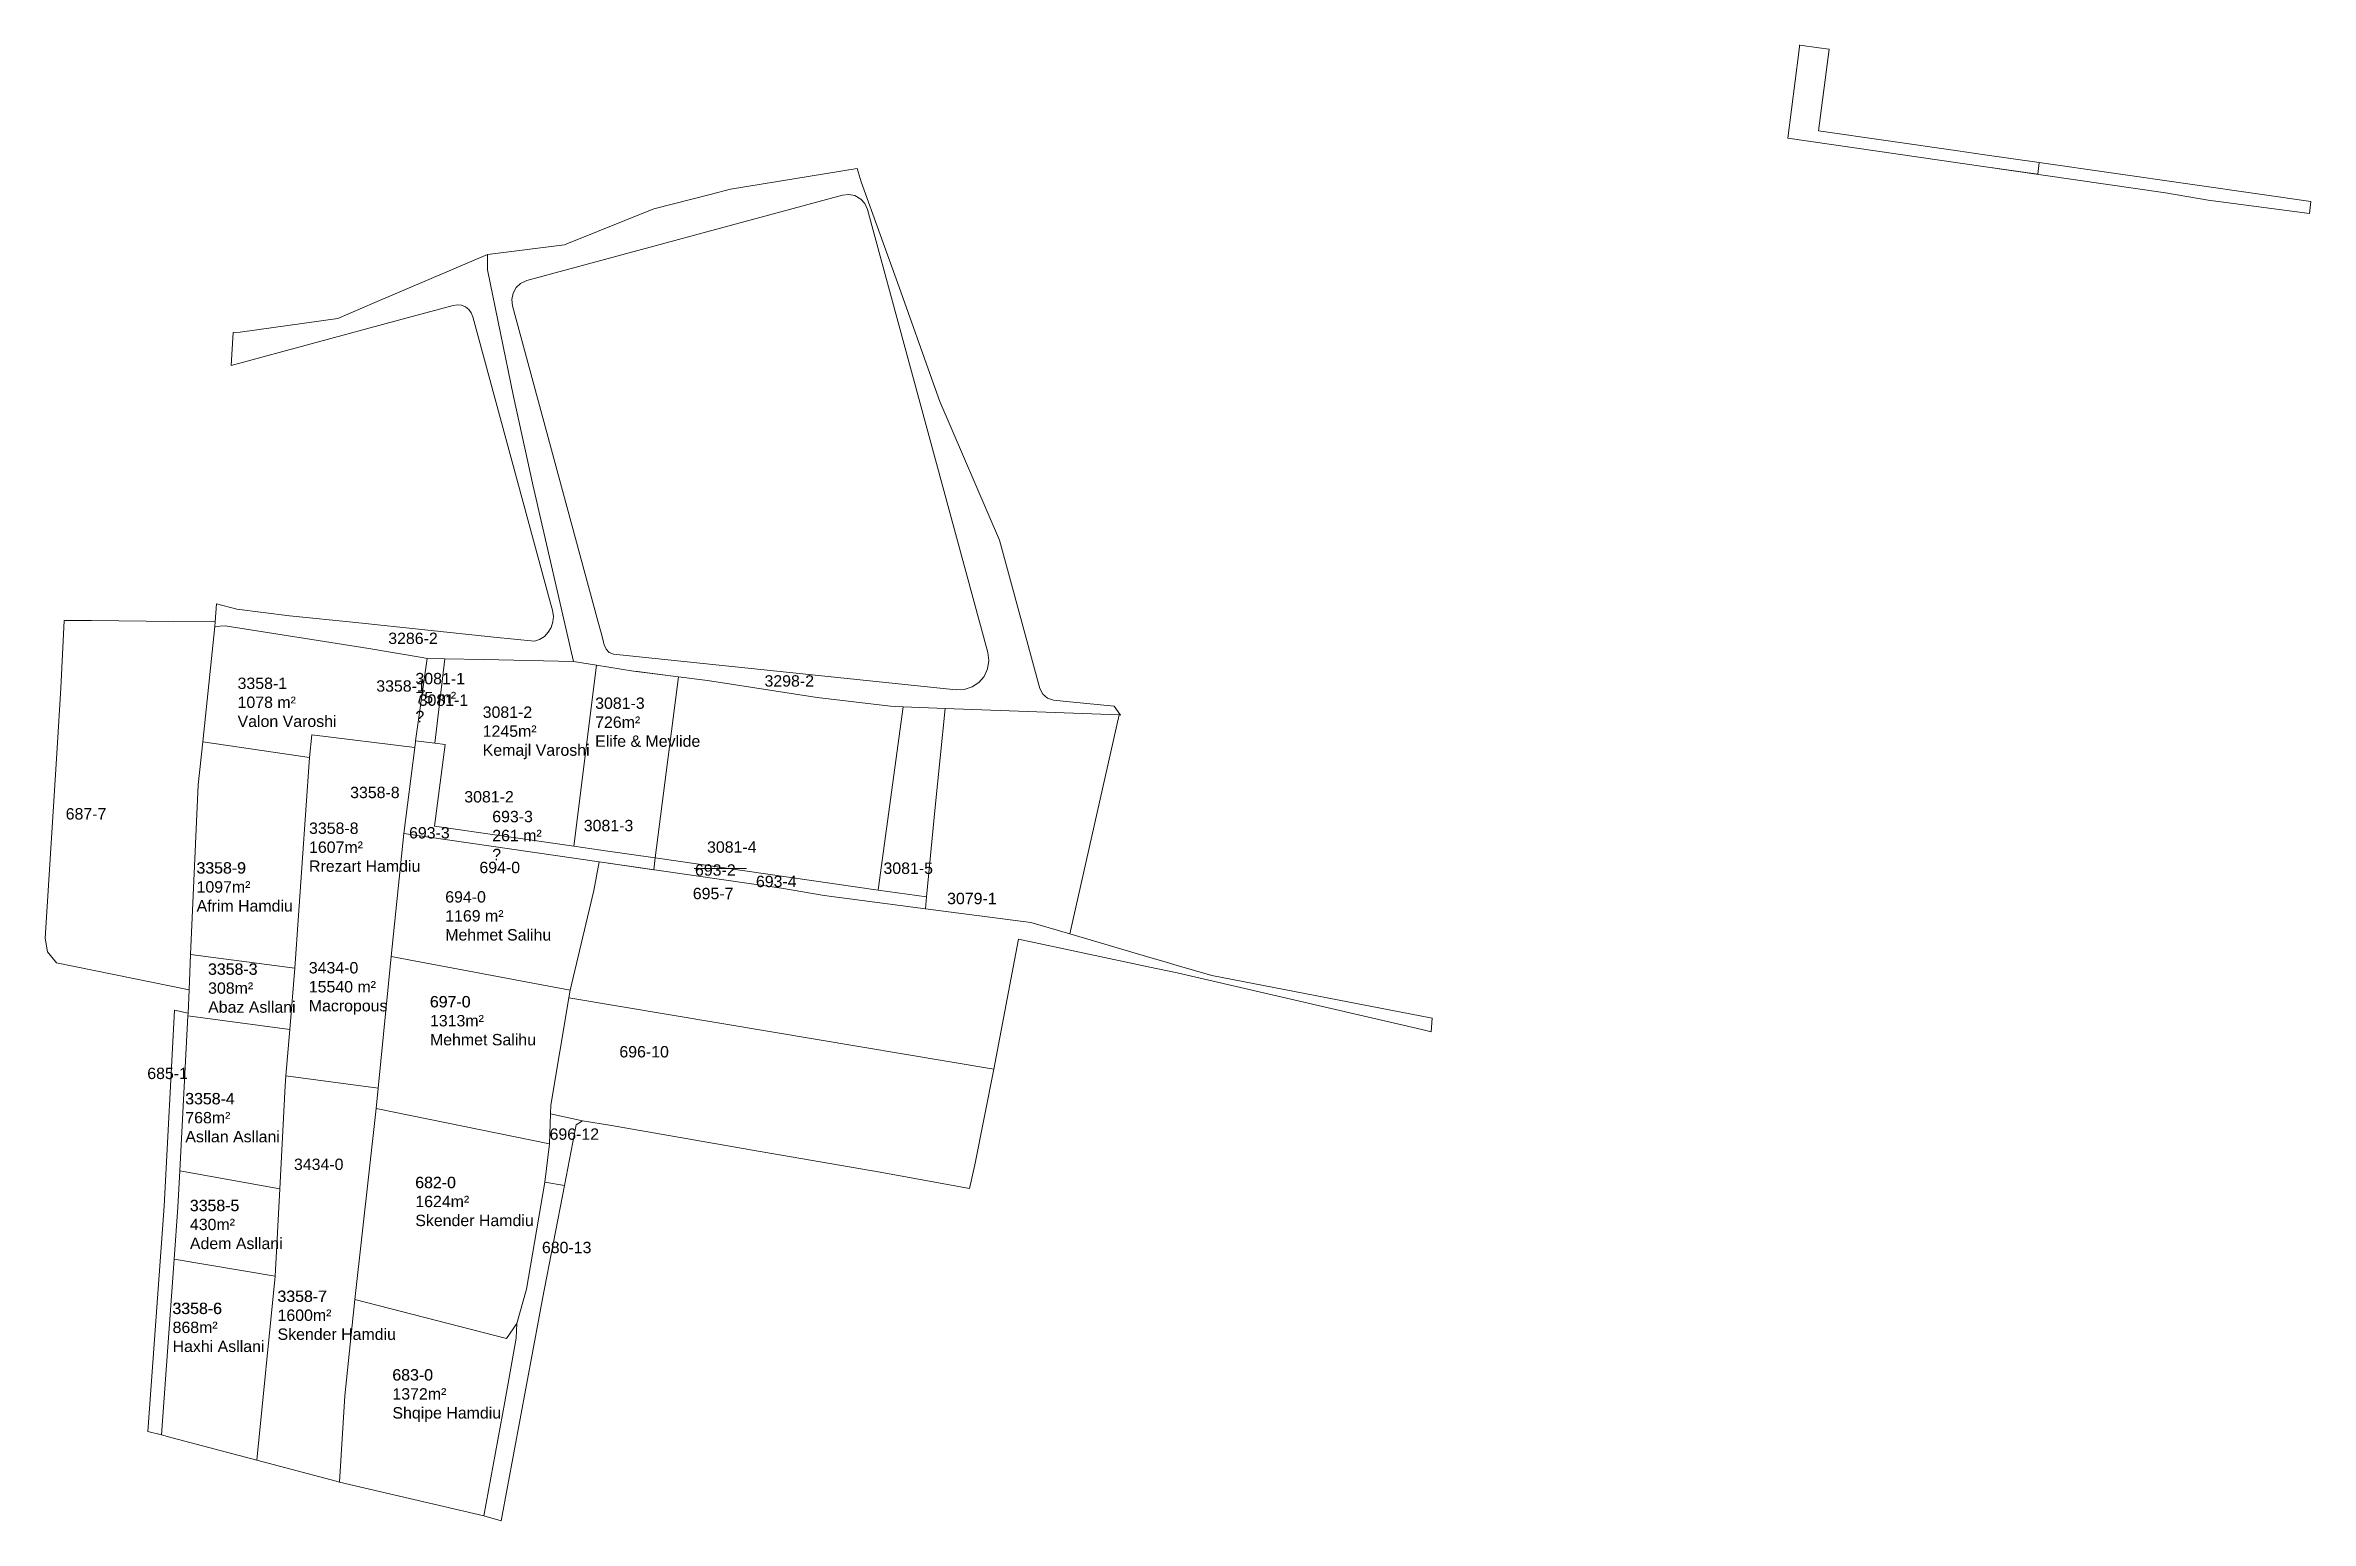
# Model space of a CAD drawing. Header units: metres. Extents: x 7511328 to 7511825, y 4692176 to 4692500.
import ezdxf

# ---------------------------------------------------------------- set-up
doc = ezdxf.new("R2010")
doc.units = ezdxf.units.M
for name, color, linetype, lineweight in [('Ndarjet', 1, 'Continuous', 0), ('nr Parcela baze', 7, 'Continuous', 0), ('Nr Parceles Baze', 7, 'Continuous', 0), ('Nr-Kojshi', 251, 'Continuous', 0), ('Nr-Ri', 1, 'Continuous', 0), ('Parc-Kojshi', 251, 'Continuous', 0), ('Parc-Re', 1, 'Continuous', 0), ('Parcela Baze', 7, 'Continuous', 0)]:
    doc.layers.add(name, color=color, linetype=linetype, lineweight=lineweight)
doc.styles.get("Standard").update_dxf_attribs({"font": 'arial.ttf'})

msp = doc.modelspace()

# ---------------------------------------------------------------- linework, layer by layer
at = {"layer": 'Ndarjet', "flags": 128}
msp.add_lwpolyline([(7511717.28, 4692481.17), (7511719.59, 4692499.09), (7511717.33, 4692499.39), (7511713.14, 4692499.93), (7511713.13, 4692499.87), (7511713.11, 4692499.69), (7511712.96, 4692498.46), (7511710.51, 4692479.52), (7511753.47, 4692473.32), (7511765.45, 4692471.59), (7511765.78, 4692474.18), (7511753.84, 4692475.9), (7511747.9, 4692476.74)], close=True, dxfattribs=at)
for points in [[(7511765.78, 4692474.18), (7511765.45, 4692471.59)], [(7511461.72, 4692321.41), (7511461.39, 4692318.82)], [(7511470.29, 4692319.09), (7511481.8, 4692319.09)]]:
    msp.add_lwpolyline(points, dxfattribs=at)
at = {"layer": 'Parc-Kojshi', "flags": 128}
for points in [[(7511537.36, 4692391.24), (7511540, 4692381.57), (7511546.21, 4692358.67), (7511546.88, 4692357.37), (7511547.92, 4692356.51), (7511549.22, 4692356.11), (7511552.77, 4692355.74), (7511562.53, 4692354.74), (7511563.96, 4692352.81), (7511563.64, 4692352.88), (7511525.4, 4692354.28), (7511516.22, 4692354.63), (7511514.57, 4692354.69), (7511513.4, 4692354.73), (7511497.29, 4692356.64), (7511473.17, 4692360.4), (7511466.85, 4692361.2), (7511465.09, 4692361.42), (7511457.83, 4692362.34), (7511456.97, 4692362.45), (7511448.83, 4692363.77), (7511443.74, 4692364.6), (7511434.9, 4692403.06), (7511430.57, 4692422.81), (7511424.83, 4692450.58), (7511424.84, 4692454), (7511441.75, 4692456.08), (7511442.66, 4692456.45), (7511461.38, 4692463.99), (7511473.81, 4692467.19), (7511478.22, 4692468.32), (7511506.1, 4692472.85), (7511506.99, 4692469.93), (7511515.27, 4692446.82), (7511522.88, 4692425.56), (7511524.26, 4692421.7), (7511537.36, 4692391.24)], [(7511433.5, 4692448.23), (7511432.13, 4692447.59), (7511431.17, 4692446.7), (7511430.48, 4692445.49), (7511430.18, 4692444.1), (7511430.34, 4692442.71), (7511448.97, 4692373.99), (7511449.54, 4692371.88), (7511449.96, 4692370.32), (7511450.37, 4692368.8), (7511450.53, 4692368.2), (7511450.92, 4692367.29), (7511451.63, 4692366.58), (7511452.54, 4692366.19), (7511527.81, 4692358.34), (7511529.61, 4692358.41), (7511531.34, 4692358.97), (7511532.82, 4692359.96), (7511533.97, 4692361.31), (7511534.72, 4692362.96), (7511534.99, 4692364.81), (7511534.76, 4692366.51), (7511508.37, 4692463.86), (7511507.77, 4692465.19), (7511506.87, 4692466.17), (7511505.58, 4692466.91), (7511504.23, 4692467.18), (7511502.85, 4692467.03), (7511433.5, 4692448.23)], [(7511365.31, 4692377.26), (7511369.79, 4692376.08), (7511381.38, 4692374.62), (7511395.94, 4692373.1), (7511426.25, 4692369.94), (7511435.22, 4692369), (7511436.29, 4692369.39), (7511437.36, 4692370.09), (7511438.22, 4692370.98), (7511438.86, 4692372.06), (7511439.24, 4692373.25), (7511439.34, 4692374.49), (7511439.14, 4692375.87), (7511438.71, 4692377.4), (7511421.67, 4692440.29), (7511421.29, 4692441.19), (7511420.76, 4692441.88), (7511420.01, 4692442.47), (7511419.14, 4692442.82), (7511418.28, 4692442.93), (7511417.29, 4692442.8), (7511405.35, 4692439.56), (7511368.55, 4692429.59), (7511368.96, 4692436.84), (7511370.51, 4692436.93), (7511392, 4692439.95), (7511400.12, 4692443.42), (7511407.53, 4692446.59), (7511424.84, 4692454), (7511424.83, 4692450.58), (7511430.57, 4692422.81), (7511434.9, 4692403.06), (7511443.74, 4692364.6), (7511424.06, 4692365), (7511415.47, 4692365.18), (7511411.58, 4692365.25), (7511410.53, 4692365.42), (7511398.76, 4692367.39), (7511367.25, 4692372.38), (7511365, 4692372.24), (7511365.06, 4692373.28), (7511365.31, 4692377.26)], [(7511359.3, 4692292.47), (7511330.19, 4692298.37), (7511328.18, 4692300.82), (7511327.72, 4692303.79), (7511330.32, 4692345.55), (7511331.15, 4692358.74), (7511331.87, 4692373.61), (7511337.89, 4692373.55), (7511355.91, 4692373.37), (7511365.06, 4692373.28), (7511365, 4692372.24), (7511362.31, 4692346.91), (7511361.31, 4692337.48), (7511359.65, 4692300.23), (7511359.3, 4692292.47)], [(7511497.29, 4692356.64), (7511513.4, 4692354.73), (7511514.57, 4692354.69), (7511516.22, 4692354.63), (7511510.7, 4692314.38), (7511510.7, 4692314.37), (7511461.72, 4692321.41), (7511466.85, 4692361.2), (7511473.17, 4692360.4), (7511497.29, 4692356.64)], [(7511525.4, 4692354.28), (7511523.21, 4692332.57), (7511521.34, 4692312.84), (7511510.7, 4692314.37), (7511510.7, 4692314.38), (7511516.22, 4692354.63), (7511525.4, 4692354.28)], [(7511544.23, 4692307.25), (7511521.1, 4692310.25), (7511521.34, 4692312.84), (7511523.21, 4692332.57), (7511525.4, 4692354.28), (7511563.64, 4692352.88), (7511552.81, 4692304.73), (7511544.23, 4692307.25)], [(7511632.17, 4692283.22), (7511630.14, 4692283.7), (7511576.39, 4692296.18), (7511570.36, 4692297.39), (7511541.51, 4692303.58), (7511540.66, 4692298.99), (7511536.08, 4692275.04), (7511487.23, 4692283.19), (7511442.75, 4692290.68), (7511443.03, 4692292.38), (7511448.2, 4692314.28), (7511449.4, 4692320.55), (7511489.45, 4692314.77), (7511498.81, 4692313.15), (7511521.1, 4692310.25), (7511544.23, 4692307.25), (7511552.81, 4692304.73), (7511570.9, 4692299.42), (7511573.25, 4692298.73), (7511576.4, 4692297.81), (7511584.01, 4692295.58), (7511632.38, 4692286.2), (7511632.17, 4692283.22)], [(7511350.27, 4692195.45), (7511353.82, 4692244.9), (7511356.1, 4692287.96), (7511359.07, 4692287.34), (7511359.04, 4692286.71), (7511357.26, 4692252.69), (7511356.85, 4692244.71), (7511356.02, 4692233.29), (7511353.22, 4692194.68), (7511350.27, 4692195.45)], [(7511445.72, 4692263.63), (7511438.72, 4692265.22), (7511438.79, 4692267.09), (7511442.75, 4692290.68), (7511487.23, 4692283.19), (7511536.08, 4692275.04), (7511531.91, 4692254.02), (7511530.78, 4692248.79), (7511511.1, 4692252.37), (7511482.67, 4692257.27), (7511482.31, 4692257.33), (7511465.96, 4692260.2), (7511452.09, 4692262.62), (7511445.72, 4692263.63)], [(7511438.72, 4692265.22), (7511445.72, 4692263.63), (7511444.33, 4692262.77), (7511441.78, 4692249.47), (7511437.47, 4692250.21), (7511438.48, 4692258.63), (7511438.72, 4692265.22)], [(7511424.05, 4692176.88), (7511428.64, 4692201.97), (7511431.17, 4692215.91), (7511431.29, 4692219.14), (7511433.45, 4692226.69), (7511437.47, 4692250.21), (7511441.78, 4692249.47), (7511436.96, 4692224.54), (7511436.2, 4692220.62), (7511427.9, 4692175.82), (7511424.05, 4692176.88)]]:
    msp.add_lwpolyline(points, dxfattribs=at)
at = {"layer": 'Parc-Re', "flags": 128}
msp.add_lwpolyline([(7511359.04, 4692286.71), (7511359.07, 4692287.34), (7511359.3, 4692292.47), (7511359.65, 4692300.23), (7511361.31, 4692337.48), (7511362.31, 4692346.91), (7511365, 4692372.24), (7511367.25, 4692372.38), (7511398.76, 4692367.39), (7511410.53, 4692365.42), (7511411.58, 4692365.25), (7511415.47, 4692365.18), (7511424.06, 4692365), (7511443.74, 4692364.6), (7511448.83, 4692363.77), (7511456.97, 4692362.45), (7511465.09, 4692361.42), (7511466.85, 4692361.2), (7511461.72, 4692321.41), (7511461.39, 4692318.82), (7511449.4, 4692320.55), (7511448.2, 4692314.28), (7511443.03, 4692292.38), (7511442.75, 4692290.68), (7511438.79, 4692267.09), (7511438.72, 4692265.22), (7511438.48, 4692258.63), (7511437.47, 4692250.21), (7511433.45, 4692226.69), (7511431.29, 4692219.14), (7511431.17, 4692215.91), (7511428.64, 4692201.97), (7511424.05, 4692176.88), (7511392.37, 4692184.3), (7511391.77, 4692184.44), (7511391.75, 4692184.44), (7511391.59, 4692184.48), (7511374.17, 4692189.12), (7511355.62, 4692194.06), (7511353.22, 4692194.68), (7511356.02, 4692233.29), (7511356.85, 4692244.71), (7511357.26, 4692252.69)], close=True, dxfattribs=at)
at = {"layer": 'Parcela Baze', "flags": 128}
for points in [[(7511710.51, 4692479.52), (7511712.96, 4692498.46), (7511713.11, 4692499.69), (7511713.13, 4692499.87), (7511713.14, 4692499.93), (7511717.33, 4692499.39), (7511719.59, 4692499.09), (7511717.28, 4692481.17), (7511747.9, 4692476.74), (7511753.84, 4692475.9), (7511765.78, 4692474.18), (7511814.77, 4692467.14), (7511825.41, 4692465.61), (7511825.16, 4692463.02), (7511802.87, 4692465.92), (7511793.51, 4692467.54), (7511753.47, 4692473.32), (7511710.51, 4692479.52)], [(7511409.08, 4692347.16), (7511409.07, 4692347.1), (7511409.05, 4692346.92), (7511408.89, 4692345.69), (7511386.29, 4692348.44), (7511385.76, 4692343.5), (7511362.31, 4692346.91), (7511365, 4692372.24), (7511367.25, 4692372.38), (7511398.76, 4692367.39), (7511410.53, 4692365.42), (7511411.58, 4692365.25), (7511409.08, 4692347.16)], [(7511409.08, 4692347.16), (7511411.58, 4692365.25), (7511415.47, 4692365.18), (7511413.27, 4692346.62), (7511409.08, 4692347.16)], [(7511413.21, 4692328.4), (7511415.53, 4692346.32), (7511413.27, 4692346.62), (7511415.47, 4692365.18), (7511424.06, 4692365), (7511443.74, 4692364.6), (7511448.83, 4692363.77), (7511443.84, 4692323.97), (7511413.21, 4692328.4)], [(7511461.72, 4692321.41), (7511449.77, 4692323.12), (7511443.84, 4692323.97), (7511448.83, 4692363.77), (7511456.97, 4692362.45), (7511465.09, 4692361.42), (7511466.85, 4692361.2), (7511461.72, 4692321.41)], [(7511385.76, 4692343.5), (7511386.29, 4692348.44), (7511408.89, 4692345.69), (7511406.45, 4692326.75), (7511403.73, 4692299.74), (7511400.88, 4692270.86), (7511380.57, 4692273.57), (7511381.41, 4692283.74), (7511382.51, 4692297.23), (7511385.76, 4692343.5)], [(7511406.45, 4692326.75), (7511408.89, 4692345.69), (7511409.05, 4692346.92), (7511409.07, 4692347.1), (7511409.08, 4692347.16), (7511413.27, 4692346.62), (7511415.53, 4692346.32), (7511413.21, 4692328.4), (7511443.84, 4692323.97), (7511449.77, 4692323.12), (7511461.72, 4692321.41), (7511510.7, 4692314.37), (7511521.34, 4692312.84), (7511521.1, 4692310.25), (7511498.81, 4692313.15), (7511489.45, 4692314.77), (7511449.4, 4692320.55), (7511406.45, 4692326.75)], [(7511362.31, 4692346.91), (7511385.76, 4692343.5), (7511382.51, 4692297.23), (7511359.65, 4692300.23), (7511361.31, 4692337.48), (7511362.31, 4692346.91)], [(7511403.73, 4692299.74), (7511406.45, 4692326.75), (7511449.4, 4692320.55), (7511448.2, 4692314.28), (7511443.03, 4692292.38), (7511403.73, 4692299.74)], [(7511359.07, 4692287.34), (7511359.3, 4692292.47), (7511359.65, 4692300.23), (7511382.51, 4692297.23), (7511381.41, 4692283.74), (7511359.04, 4692286.71), (7511359.07, 4692287.34)], [(7511438.48, 4692258.63), (7511400.44, 4692266.38), (7511400.88, 4692270.86), (7511403.73, 4692299.74), (7511443.03, 4692292.38), (7511442.75, 4692290.68), (7511438.79, 4692267.09), (7511438.72, 4692265.22), (7511438.48, 4692258.63)], [(7511359.04, 4692286.71), (7511381.41, 4692283.74), (7511380.57, 4692273.57), (7511380.39, 4692271.34), (7511379.22, 4692248.73), (7511357.26, 4692252.69), (7511359.04, 4692286.71)], [(7511379.22, 4692248.73), (7511380.39, 4692271.34), (7511380.57, 4692273.57), (7511400.88, 4692270.86), (7511400.44, 4692266.38), (7511395.7, 4692224.43), (7511393.55, 4692203.27), (7511392.37, 4692184.3), (7511391.77, 4692184.44), (7511391.75, 4692184.44), (7511391.59, 4692184.48), (7511374.17, 4692189.12), (7511378.24, 4692229.51), (7511379.22, 4692248.73)], [(7511395.7, 4692224.43), (7511400.44, 4692266.38), (7511438.48, 4692258.63), (7511437.47, 4692250.21), (7511433.45, 4692226.69), (7511431.29, 4692219.14), (7511429.03, 4692215.84), (7511395.7, 4692224.43)], [(7511378.24, 4692229.51), (7511356.02, 4692233.29), (7511356.85, 4692244.71), (7511357.26, 4692252.69), (7511379.22, 4692248.73), (7511378.24, 4692229.51)], [(7511356.02, 4692233.29), (7511378.24, 4692229.51), (7511374.17, 4692189.12), (7511355.62, 4692194.06), (7511353.22, 4692194.68), (7511356.02, 4692233.29)], [(7511392.37, 4692184.3), (7511393.55, 4692203.27), (7511395.7, 4692224.43), (7511429.03, 4692215.84), (7511431.29, 4692219.14), (7511431.17, 4692215.91), (7511428.64, 4692201.97), (7511424.05, 4692176.88), (7511392.37, 4692184.3)]]:
    msp.add_lwpolyline(points, dxfattribs=at)

# ---------------------------------------------------------------- texts
at = {"layer": 'nr Parcela baze'}
for s, p in [('3358-1', (7511400.43, 4692357.94)), ('3081-1', (7511409.75, 4692354.83)), ('3358-8', (7511394.69, 4692334.55)), ('3081-2', (7511419.77, 4692333.6)), ('3081-3', (7511446.02, 4692327.28)), ('3358-9', (7511360.91, 4692317.98)), ('694-0', (7511423.09, 4692318.07)), ('693-2', (7511470.45, 4692317.52)), ('3358-3', (7511363.45, 4692295.75)), ('697-0', (7511412.2, 4692288.59)), ('3358-4', (7511358.44, 4692267.29)), ('682-0', (7511408.98, 4692248.87)), ('3358-5', (7511359.45, 4692243.82)), ('3358-6', (7511355.63, 4692221.22)), ('3358-7', (7511378.7, 4692223.88)), ('683-0', (7511403.95, 4692206.61))]:
    msp.add_text(s, height=2.5, dxfattribs=at).set_placement(p)
at = {"layer": 'Nr Parceles Baze', "char_height": 2.5, "attachment_point": 1}
for s, insert, width in [('3081-1\\P75 m² \\P?', (7511409.04, 4692362.07), 23.2947), ('3358-1\\P1078 m² \\PValon Varoshi', (7511369.96, 4692361.03), 23.2947), ('3081-2\\P1245m² \\PKemajl Varoshi', (7511423.81, 4692354.69), 23.2947), ('3081-3\\P726m² \\PElife & Mevlide', (7511448.52, 4692356.66), 23.2947), ('3358-8\\P1607m² \\PRrezart Hamdiu', (7511385.66, 4692329.2), 26.8493), ('693-3 261 m² ?', (7511425.91, 4692331.76), 10.9789), ('3358-9\\P1097m² \\PAfrim Hamdiu', (7511360.95, 4692320.48), 26.8493), ('694-0 \\P1169 m² \\PMehmet Salihu', (7511415.58, 4692314.11), 23.2947), ('3358-3\\P308m² \\PAbaz Asllani', (7511363.49, 4692298.24), 23.2947), ('697-0 \\P1313m² \\PMehmet Salihu', (7511412.23, 4692291.08), 23.2947), ('3358-4\\P768m² \\PAsllan Asllani', (7511358.48, 4692269.78), 23.2947), ('682-0\\P1624m² \\PSkender Hamdiu', (7511409.01, 4692251.37), 26.686), ('3358-5\\P430m² \\PAdem Asllani', (7511359.49, 4692246.32), 23.2947), ('3358-6\\P868m² \\PHaxhi Asllani', (7511355.68, 4692223.71), 23.2947), ('3358-7\\P1600m² \\PSkender Hamdiu', (7511378.74, 4692226.38), 27.2133), ('683-0\\P1372m² \\PShqipe Hamdiu', (7511403.98, 4692209.1), 24.7214)]:
    msp.add_mtext(s, dxfattribs=dict(at, insert=insert, width=width))
at = {"layer": 'Nr-Kojshi'}
for s, p in [('3286-2', (7511403.06, 4692368.41)), ('3298-2', (7511485.72, 4692359.05)), ('687-7', (7511332.2, 4692329.85)), ('3081-4', (7511473.1, 4692322.56)), ('3081-5', (7511511.86, 4692317.91)), ('695-7', (7511469.97, 4692312.35)), ('3079-1', (7511525.84, 4692311.26)), ('696-10', (7511453.84, 4692277.59)), ('685-1', (7511350.12, 4692272.84)), ('696-12', (7511438.5, 4692259.5)), ('680-13', (7511436.82, 4692234.59))]:
    msp.add_text(s, height=2.5, dxfattribs=at).set_placement(p)
at = {"layer": 'Nr-Ri'}
for s, p in [('693-3', (7511407.63, 4692325.69)), ('693-4', (7511483.84, 4692315)), ('3434-0', (7511382.35, 4692252.86))]:
    msp.add_text(s, height=2.5, dxfattribs=at).set_placement(p)
at = {"layer": 'Parc-Re', "insert": (7511385.61, 4692298.54), "char_height": 2.5, "width": 23.2947, "attachment_point": 1}
msp.add_mtext('3434-0 \\P15540 m² \\PMacropous', dxfattribs=at)

doc.saveas('drawing.dxf')
